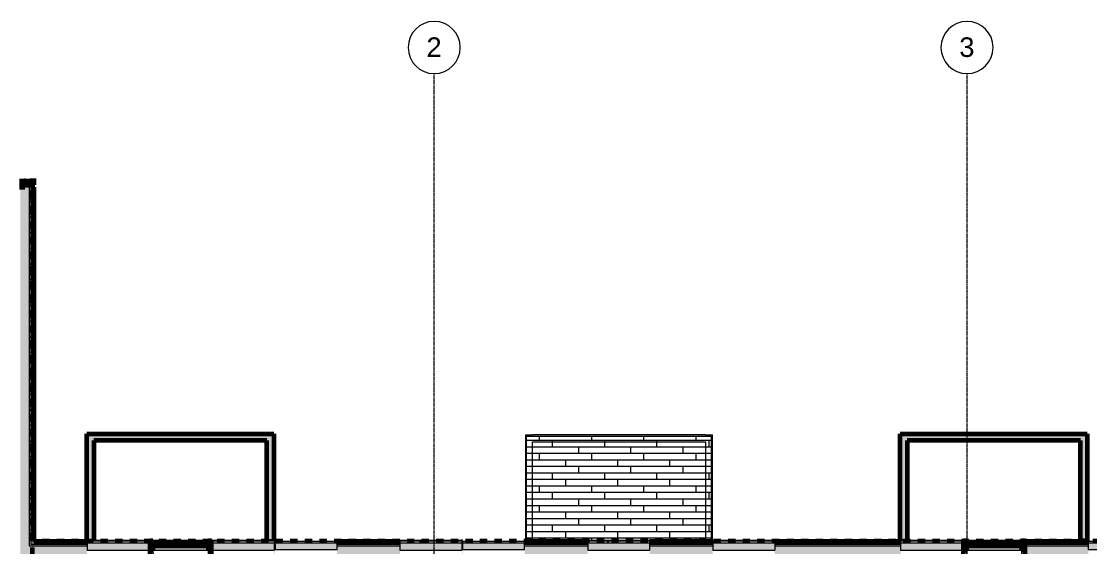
# Model space of a CAD drawing. Header units: inches. Extents: x -4061 to -1937, y 9836 to 11171.
# Drawn here: x -3408 to -2751, y 10848 to 11170 of the extents above; entities that cross this region are included whole.
import ezdxf

# ---------------------------------------------------------------- set-up
doc = ezdxf.new("R2010")
doc.units = ezdxf.units.IN
doc.header["$MEASUREMENT"] = 0
doc.linetypes.add('Dash 1_16_', pattern=[0.125, 0.0625, -0.0625])
doc.linetypes.add('Grid Line 1_2_', pattern=[0.875, 0.5, -0.125, 0.125, -0.125])
for name, color, linetype, lineweight in [('0-1', 7, 'Continuous', 5), ('0-2', 250, 'Continuous', 9), ('0-4', 165, 'Continuous', 5), ('A-FLOR-2', 7, 'Continuous', 18), ('A-FLOR-PATT-1', 251, 'Continuous', 9), ('A-GLAZ-1', 27, 'Continuous', 18), ('A-GLAZ-2', 7, 'Continuous', 18), ('A-GLAZ-3', 10, 'Continuous', 60), ('A-GLAZ-4', 135, 'Continuous', 18), ('A-GLAZ-5', 251, 'Continuous', 9), ('A-WALL-1', 8, 'Continuous', 5), ('A-WALL-2', 10, 'Continuous', 60), ('A-WALL-3', 7, 'Continuous', 18), ('A-WALL-4', 254, 'Continuous', 5), ('A-WALL-5', 23, 'Continuous', 18), ('A-WALL-6', 243, 'Continuous', 5), ('A-WALL-PATT-2', 253, 'Continuous', 9), ('C-PROP-LINE-2', 91, 'Dash 1_16_', 60), ('S-GRID-1', 1, 'Grid Line 1_2_', 9), ('S-GRID-IDEN', 1, 'Continuous', 9), ('S-GRID-IDEN-1', 147, 'Continuous', 9)]:
    doc.layers.add(name, color=color, linetype=linetype, lineweight=lineweight)
doc.styles.add('Arial', font='arial.ttf', dxfattribs={"height": 12})
pattern_1 = [(0, (-88.066, -241.96), (0, 3.199), []), (315, (-88.066, -241.96), (3.19895108, 0), [4.524, -4.524]), (45, (-88.066, -241.96), (3.19895108, 0), [4.524, -4.524])]
pattern_2 = [(161.57, (-87.746, -241.64), (-2.560496185, -0.000537386), [0, -18.214, 2.022, 0]), (18.43, (-88.386, -241.64), (-2.560496185, 0.000537386), [0, -18.214, 2.022, 0]), (108.43, (-87.746, -241.64), (1.27922091, -6.400876726), [6.07, -14.166]), (71.57, (-88.386, -241.64), (1.27922091, 6.400876726), [6.07, -14.166])]
pattern_3 = [(0, (25.74, 1.51), (-38.4, -120.38), [0.392, -38.007]), (0, (25.74, 1.12), (-38.4, -120.38), [0.392, -38.007]), (0, (25.74, -14.85), (-38.4, -120.38), [0.392, -38.007]), (0, (25.74, -15.24), (-38.4, -120.38), [0.392, -38.007]), (0, (25.74, -31.2), (-38.4, -120.38), [0.393, -38.008]), (0, (25.74, -31.6), (-38.4, -120.38), [0.393, -38.008]), (0, (25.74, -47.56), (-38.4, -120.38), [0.393, -38.008]), (0, (25.74, -47.95), (-38.4, -120.38), [0.393, -38.008]), (0, (25.74, -63.92), (-38.4, -120.38), [0.393, -38.008]), (0, (25.74, -64.31), (-38.4, -120.38), [0.393, -38.008]), (0, (25.74, -80.28), (-38.4, -120.38), [0.393, -38.008]), (0, (25.74, -80.67), (-38.4, -120.38), [0.393, -38.008]), (0, (25.74, -96.63), (-38.4, -120.38), [0.393, -38.008]), (0, (25.74, -97.03), (-38.4, -120.38), [0.393, -38.008]), (0, (25.74, -112.99), (-38.4, -120.38), [0.392, -38.007]), (0, (25.74, -113.38), (-38.4, -120.38), [0.392, -38.007]), (0, (43.19, 1.51), (-38.4, -120.38), [0.393, -38.008]), (0, (43.19, 1.12), (-38.4, -120.38), [0.393, -38.008]), (0, (43.19, -14.85), (-38.4, -120.38), [0.393, -38.008]), (0, (43.19, -15.24), (-38.4, -120.38), [0.393, -38.008]), (0, (43.19, -31.2), (-38.4, -120.38), [0.393, -38.008]), (0, (43.19, -31.6), (-38.4, -120.38), [0.393, -38.008]), (0, (43.19, -47.56), (-38.4, -120.38), [0.393, -38.008]), (0, (43.19, -47.95), (-38.4, -120.38), [0.393, -38.008]), (0, (43.19, -63.92), (-38.4, -120.38), [0.393, -38.008]), (0, (43.19, -64.31), (-38.4, -120.38), [0.393, -38.008]), (0, (43.19, -80.28), (-38.4, -120.38), [0.393, -38.008]), (0, (43.19, -80.67), (-38.4, -120.38), [0.393, -38.008]), (0, (43.19, -96.63), (-38.4, -120.38), [0.393, -38.008]), (0, (43.19, -97.03), (-38.4, -120.38), [0.393, -38.008]), (0, (43.19, -112.99), (-38.4, -120.38), [0.392, -38.007]), (0, (43.19, -113.38), (-38.4, -120.38), [0.392, -38.007]), (0, (60.64, 1.51), (-38.4, -120.38), [0.392, -38.007]), (0, (60.64, 1.12), (-38.4, -120.38), [0.392, -38.007]), (0, (60.64, -14.85), (-38.4, -120.38), [0.392, -38.007]), (0, (60.64, -15.24), (-38.4, -120.38), [0.392, -38.007]), (0, (60.64, -31.2), (-38.4, -120.38), [0.392, -38.007]), (0, (60.64, -31.6), (-38.4, -120.38), [0.392, -38.007]), (0, (60.64, -47.56), (-38.4, -120.38), [0.392, -38.007]), (0, (60.64, -47.95), (-38.4, -120.38), [0.392, -38.007]), (0, (60.64, -63.92), (-38.4, -120.38), [0.392, -38.007]), (0, (60.64, -64.31), (-38.4, -120.38), [0.392, -38.007]), (0, (60.64, -80.28), (-38.4, -120.38), [0.392, -38.007]), (0, (60.64, -80.67), (-38.4, -120.38), [0.392, -38.007]), (0, (60.64, -96.63), (-38.4, -120.38), [0.392, -38.007]), (0, (60.64, -97.03), (-38.4, -120.38), [0.392, -38.007]), (0, (60.64, -112.99), (-38.4, -120.38), [0.392, -38.007]), (0, (60.64, -113.38), (-38.4, -120.38), [0.392, -38.007]), (270, (24, 4.063), (-38.4, -2e-15), [120, -0.375]), (270, (24.375, 4.063), (-38.4, -2e-15), [120, -0.375]), (270, (25.74, 1.51), (-38.4, -2e-15), [0.392, -119.982]), (270, (25.74, -14.848), (-38.4, -2e-15), [0.393, -119.983]), (270, (25.74, -31.206), (-38.4, -2e-15), [0.392, -119.982]), (270, (25.74, -47.563), (-38.4, -2e-15), [0.392, -119.982]), (270, (25.74, -63.92), (-38.4, -2e-15), [0.392, -119.982]), (270, (25.74, -80.277), (-38.4, -2e-15), [0.392, -119.982]), (270, (25.74, -96.634), (-38.4, -2e-15), [0.392, -119.982]), (270, (25.74, -112.99), (-38.4, -2e-15), [0.392, -119.982]), (270, (26.134, 1.51), (-38.4, -2e-15), [0.392, -119.982]), (270, (26.134, -14.848), (-38.4, -2e-15), [0.393, -119.983]), (270, (26.134, -31.206), (-38.4, -2e-15), [0.392, -119.982]), (270, (26.134, -47.563), (-38.4, -2e-15), [0.392, -119.982]), (270, (26.134, -63.92), (-38.4, -2e-15), [0.392, -119.982]), (270, (26.134, -80.277), (-38.4, -2e-15), [0.392, -119.982]), (270, (26.134, -96.634), (-38.4, -2e-15), [0.392, -119.982]), (270, (26.134, -112.99), (-38.4, -2e-15), [0.392, -119.982]), (270, (43.19, 1.51), (-38.4, -2e-15), [0.392, -119.982]), (270, (43.19, -14.848), (-38.4, -2e-15), [0.393, -119.983]), (270, (43.19, -31.206), (-38.4, -2e-15), [0.392, -119.982]), (270, (43.19, -47.563), (-38.4, -2e-15), [0.392, -119.982]), (270, (43.19, -63.92), (-38.4, -2e-15), [0.392, -119.982]), (270, (43.19, -80.277), (-38.4, -2e-15), [0.392, -119.982]), (270, (43.19, -96.634), (-38.4, -2e-15), [0.392, -119.982]), (270, (43.19, -112.99), (-38.4, -2e-15), [0.392, -119.982]), (270, (43.584, 1.51), (-38.4, -2e-15), [0.392, -119.982]), (270, (43.584, -14.848), (-38.4, -2e-15), [0.393, -119.983]), (270, (43.584, -31.206), (-38.4, -2e-15), [0.392, -119.982]), (270, (43.584, -47.563), (-38.4, -2e-15), [0.392, -119.982]), (270, (43.584, -63.92), (-38.4, -2e-15), [0.392, -119.982]), (270, (43.584, -80.277), (-38.4, -2e-15), [0.392, -119.982]), (270, (43.584, -96.634), (-38.4, -2e-15), [0.392, -119.982]), (270, (43.584, -112.99), (-38.4, -2e-15), [0.392, -119.982]), (270, (60.64, 1.51), (-38.4, -2e-15), [0.392, -119.982]), (270, (60.64, -14.848), (-38.4, -2e-15), [0.392, -119.982]), (270, (60.64, -31.206), (-38.4, -2e-15), [0.392, -119.982]), (270, (60.64, -47.563), (-38.4, -2e-15), [0.392, -119.982]), (270, (60.64, -63.92), (-38.4, -2e-15), [0.392, -119.982]), (270, (60.64, -80.277), (-38.4, -2e-15), [0.392, -119.982]), (270, (60.64, -96.634), (-38.4, -2e-15), [0.392, -119.982]), (270, (60.64, -112.99), (-38.4, -2e-15), [0.392, -119.982]), (270, (61.034, 1.51), (-38.4, -2e-15), [0.392, -119.982]), (270, (61.034, -14.848), (-38.4, -2e-15), [0.392, -119.982]), (270, (61.034, -31.206), (-38.4, -2e-15), [0.392, -119.982]), (270, (61.034, -47.563), (-38.4, -2e-15), [0.392, -119.982]), (270, (61.034, -63.92), (-38.4, -2e-15), [0.392, -119.982]), (270, (61.034, -80.277), (-38.4, -2e-15), [0.392, -119.982]), (270, (61.034, -96.634), (-38.4, -2e-15), [0.392, -119.982]), (270, (61.034, -112.99), (-38.4, -2e-15), [0.392, -119.982]), (180, (62.4, 4.44), (-38.4, -120.38), [38.025, -0.375]), (180, (62.4, 4.06), (-38.4, -120.38), [38.025, -0.375])]

# ---------------------------------------------------------------- blocks, each defined once
blk = doc.blocks.new('_THE_ WINDOW _ DOOR - Door - 2nd Floor-2113393-ENLARGED RCP - 2ND FLOOR PLAN - WEST')
at = {"layer": 'A-GLAZ-1'}
h = blk.add_hatch(color=256, dxfattribs=at)
h.paths.add_polyline_path([(-19.0125, -1.0625), (-17.0125, -1.0625), (-17.0125, 4.9375), (-19.0125, 4.9375), (-19.0125, 1.4231)], flags=0)
h.paths.add_polyline_path([(19.0125, -1.0625), (19.0125, 4.9375), (17.0125, 4.9375), (17.0125, -1.0625)], flags=0)
h = blk.add_hatch(color=256, dxfattribs=at)
h.paths.add_polyline_path([(-17.0125, -1.0625), (17.0125, -1.0625), (17.0125, 1.4375), (-17.0125, 1.4231)], flags=0)
h.paths.add_polyline_path([(17.0125, 3.4375), (17.0125, 4.9375), (-17.0125, 4.9375), (-17.0125, 3.4375)], flags=0)
blk.add_hatch(color=256, dxfattribs=at).paths.add_polyline_path([(17.0125, 1.4375), (17.0125, 3.4375), (-17.0125, 3.4375), (-17.0125, 1.4375)], flags=0)
at = {"layer": 'A-GLAZ-2'}
for p, q in [((17.0125, 4.9375), (-17.0125, 4.9375)), ((-17.0125, -1.0625), (17.0125, -1.0625)), ((17.0125, -35.0875), (17.0125, -1.0625))]:
    blk.add_line(p, q, dxfattribs=at)
blk.add_arc((17.0125, -1.0625), 34.025, 180, 270, dxfattribs=at)
at = {"layer": 'A-GLAZ-3'}
for p, q in [((-19.0125, 4.4375), (-19.0125, 4.9375)), ((-19.0125, 4.9375), (-17.0125, 4.9375)), ((-17.0125, 4.9375), (-17.0125, -1.0625)), ((-17.0125, 3.4375), (17.0125, 3.4375)), ((-17.0125, 1.4375), (-17.0125, 3.4375)), ((-17.0125, 2.9375), (17.0125, 2.9375)), ((-17.0125, 1.9375), (-17.0125, 2.9375)), ((17.0125, 1.9375), (-17.0125, 1.9375)), ((17.0125, 1.4375), (-17.0125, 1.4375)), ((17.0125, -1.0625), (17.0125, 4.9375)), ((17.0125, 4.9375), (19.0125, 4.9375)), ((17.0125, 3.4375), (17.0125, 1.4375)), ((17.0125, 2.9375), (17.0125, 1.9375)), ((19.0125, 4.9375), (19.0125, 4.4375)), ((-17.0125, -1.0625), (-19.0125, -1.0625)), ((19.0125, -1.0625), (17.0125, -1.0625))]:
    blk.add_line(p, q, dxfattribs=at)
blk = doc.blocks.new('_THE_ WINDOW _ DOOR - hvac panel - 2nd floor-2113876-ENLARGED RCP - 2ND FLOOR PLAN - WEST')
at = {"layer": 'A-GLAZ-4'}
blk.add_hatch(color=256, dxfattribs=at).paths.add_polyline_path([(-19.0125, 1.6875), (-19.0125, -0.5625), (19.0125, -0.5625), (19.0125, 3.4375), (-19.0125, 3.4375)], flags=0)
at = {"layer": 'A-GLAZ-5'}
h = blk.add_hatch(dxfattribs=at)
h.set_pattern_fill('FP_6', color=256, style=0, pattern_type=2)
h.set_pattern_definition([(0, (41.062, 4.438), (1, -1), [0.5, -1.5]), (270, (41.312, 4.687), (-1, -1), [0.5, -1.5])])
h.paths.add_polyline_path([(-19.0125, 3.4375), (19.0125, 3.4375), (19.0125, 4.4375), (-19.0125, 4.4375)], flags=0)
at = {"layer": 'A-GLAZ-2'}
for p, q in [((-19.0125, 4.4375), (-19.0125, 3.4375)), ((-19.0125, 4.4375), (19.0125, 4.4375)), ((-19.0125, 3.4375), (19.0125, 3.4375)), ((-19.0125, 3.4375), (-19.0125, -0.5625)), ((19.0125, 4.4375), (19.0125, 3.4375)), ((19.0125, -0.5625), (19.0125, 3.4375)), ((-19.0125, -0.5625), (19.0125, -0.5625))]:
    blk.add_line(p, q, dxfattribs=at)
blk = doc.blocks.new('_THE_ WINDOW _ DOOR - Window - 2nd Floor-2113388-ENLARGED RCP - 2ND FLOOR PLAN - WEST')
at = {"layer": 'A-GLAZ-1'}
h = blk.add_hatch(color=256, dxfattribs=at)
h.paths.add_polyline_path([(-19.0125, 3.4375), (-19.0125, -1.0625), (19.0125, -1.0625), (19.0125, 3.4375)], flags=0)
h.paths.add_polyline_path([(-19.0125, 4.625), (-19.0125, 4.4375), (19.0125, 4.4375), (19.0125, 4.9375), (-19.0125, 4.9375)], flags=0)
at = {"layer": 'A-GLAZ-5'}
h = blk.add_hatch(dxfattribs=at)
h.set_pattern_fill('FP_7', color=256, style=0, pattern_type=2)
h.set_pattern_definition(pattern_3)
h.paths.add_polyline_path([(-19.0125, 4.4375), (-19.0125, 3.4375), (19.0125, 3.4375), (19.0125, 4.4375)], flags=0)
at = {"layer": 'A-GLAZ-2'}
for p, q in [((19.0125, 4.9375), (-19.0125, 4.9375)), ((-19.0125, 4.9375), (-19.0125, 4.4375)), ((19.0125, 4.4375), (-19.0125, 4.4375)), ((-19.0125, 4.4375), (-19.0125, 3.4375)), ((-19.0125, 3.4375), (-19.0125, -1.0625)), ((-19.0125, 3.4375), (19.0125, 3.4375)), ((19.0125, 4.9375), (19.0125, 4.4375)), ((19.0125, 4.4375), (19.0125, 3.4375)), ((19.0125, 3.4375), (19.0125, -1.0625)), ((-19.0125, -1.0625), (19.0125, -1.0625))]:
    blk.add_line(p, q, dxfattribs=at)
blk = doc.blocks.new('_THE_ WINDOW _ DOOR - Window - 2nd Floor-V25-ENLARGED RCP - 2ND FLOOR PLAN - WEST')
at = {"layer": 'A-GLAZ-1'}
h = blk.add_hatch(color=256, dxfattribs=at)
h.paths.add_polyline_path([(19.01, -1.06), (19.01, 3.44), (13.72, 3.44), (13.72, -1.06)], flags=0)
h.paths.add_polyline_path([(19.01, 4.94), (13.72, 4.94), (13.72, 4.44), (19.01, 4.44)], flags=0)
at = {"layer": 'A-GLAZ-5'}
h = blk.add_hatch(dxfattribs=at)
h.set_pattern_fill('FP_7', color=256, style=0, pattern_type=2)
h.set_pattern_definition(pattern_3)
h.paths.add_polyline_path([(19.01, 4.44), (13.72, 4.44), (13.72, 3.44), (19.01, 3.44), (19.01, 4.19)], flags=0)
at = {"layer": 'A-GLAZ-2'}
for p, q in [((19.01, 4.94), (13.72, 4.94)), ((19.01, 4.44), (13.72, 4.44)), ((13.72, 3.44), (19.01, 3.44)), ((19.01, 4.94), (19.01, 4.44)), ((19.01, 4.44), (19.01, 3.44)), ((19.01, 3.44), (19.01, -1.06)), ((13.72, -1.06), (19.01, -1.06))]:
    blk.add_line(p, q, dxfattribs=at)
blk = doc.blocks.new('Grid - Grid Head - Circle-50561-ENLARGED RCP - 2ND FLOOR PLAN - WEST')
at = {"layer": 'S-GRID-IDEN-1'}
for start, end in [(360, 180), (180, 360)]:
    blk.add_arc((0, 0), 0.25, start, end, dxfattribs=at)
blk = doc.blocks.new('CTR - 1st Phase - Shell_rvt-1-ENLARGED RCP - 2ND FLOOR PLAN - WEST')
at = {"layer": 'A-FLOR-PATT-1'}
h = blk.add_hatch(dxfattribs=at)
h.set_pattern_fill('FP_16', color=256, style=0, pattern_type=2)
h.set_pattern_definition([(0, (20222.163, -10966.566), (0, -4), []), (270, (20222.163, -10966.566), (-8, -8), [4, -28]), (270, (20238.163, -10970.566), (-8, -8), [4, -28])])
h.paths.add_polyline_path([(-3022.11, 10851.39), (-2984.27, 10851.39), (-2984.27, 10915.89), (-3097.6, 10915.89), (-3097.6, 10851.39), (-3060.14, 10851.39), (-3060.14, 10851.89), (-3022.11, 10851.89)], flags=0)
at = {"layer": 'A-WALL-1'}
for points in [[(-3405.55, 11068.59), (-3405.55, 11073.88), (-3408.92, 11073.88), (-3408.92, 11068.59), (-3408.3, 11068.59)], [(-3401.8, 10851.14), (-3400.3, 10851.14), (-3400.3, 11068.59), (-3401.8, 11068.59), (-3401.8, 10851.39)]]:
    blk.add_hatch(color=256, dxfattribs=at).paths.add_polyline_path(points, flags=0)
h = blk.add_hatch(color=256, dxfattribs=at)
h.paths.add_polyline_path([(-3380.9, 10849.64), (-3367.34, 10849.64), (-3367.34, 10851.14), (-3401.8, 10851.14), (-3401.8, 10849.64), (-3400.05, 10849.64)], flags=0)
h.paths.add_polyline_path([(-3328.94, 10849.64), (-3328.94, 10851.14), (-3329.31, 10851.14), (-3329.31, 10849.64)], flags=0)
h.paths.add_polyline_path([(-3060.14, 10849.64), (-3060.14, 10851.14), (-3098.91, 10851.14), (-3098.91, 10849.64), (-3094.1, 10849.64)], flags=0)
h.paths.add_polyline_path([(-3213.92, 10849.64), (-3175.34, 10849.64), (-3175.34, 10851.14), (-3213.92, 10851.14), (-3213.92, 10850.39)], flags=0)
h.paths.add_polyline_path([(-3137.31, 10849.64), (-3136.94, 10849.64), (-3136.94, 10851.14), (-3137.31, 10851.14), (-3137.31, 10850.39)], flags=0)
h.paths.add_polyline_path([(-3251.95, 10849.64), (-3251.95, 10851.14), (-3252.51, 10851.14), (-3252.51, 10849.64)], flags=0)
h.paths.add_polyline_path([(-2599.71, 10849.64), (-2599.34, 10849.64), (-2599.34, 10851.14), (-2599.71, 10851.14), (-2599.71, 10850.39)], flags=0)
h.paths.add_polyline_path([(-3022.11, 10849.64), (-2983.34, 10849.64), (-2983.34, 10851.14), (-3022.11, 10851.14), (-3022.11, 10850.39)], flags=0)
h.paths.add_polyline_path([(-2868.14, 10849.64), (-2868.14, 10851.14), (-2945.31, 10851.14), (-2945.31, 10849.64)], flags=0)
h.paths.add_polyline_path([(-2561.31, 10849.64), (-2484.14, 10849.64), (-2484.14, 10851.14), (-2561.31, 10851.14), (-2561.31, 10850.39)], flags=0)
h.paths.add_polyline_path([(-2177.94, 10849.64), (-2176.94, 10849.64), (-2176.94, 10851.14), (-2254.11, 10851.14), (-2254.11, 10849.64), (-2185.24, 10849.64)], flags=0)
h.paths.add_polyline_path([(-2445.74, 10849.64), (-2445.74, 10851.14), (-2446.11, 10851.14), (-2446.11, 10849.64)], flags=0)
h.paths.add_polyline_path([(-2637.74, 10849.64), (-2637.74, 10851.14), (-2676.51, 10851.14), (-2676.51, 10849.64)], flags=0)
h.paths.add_polyline_path([(-2830.11, 10849.64), (-2829.74, 10849.64), (-2829.74, 10851.14), (-2830.11, 10851.14), (-2830.11, 10850.39)], flags=0)
h.paths.add_polyline_path([(-3290.54, 10849.64), (-3290.54, 10851.14), (-3290.91, 10851.14), (-3290.91, 10849.64)], flags=0)
h.paths.add_polyline_path([(-2292.14, 10849.64), (-2292.14, 10851.14), (-2330.91, 10851.14), (-2330.91, 10849.64), (-2307.87, 10849.64)], flags=0)
h.paths.add_polyline_path([(-2752.94, 10849.64), (-2752.94, 10851.14), (-2791.71, 10851.14), (-2791.71, 10849.64), (-2754.25, 10849.64)], flags=0)
h.paths.add_polyline_path([(-2368.94, 10849.64), (-2368.94, 10851.14), (-2407.71, 10851.14), (-2407.71, 10849.64), (-2369.18, 10849.64)], flags=0)
h.paths.add_polyline_path([(-2138.91, 10849.64), (-2138.54, 10849.64), (-2138.54, 10851.14), (-2138.91, 10851.14), (-2138.91, 10849.89)], flags=0)
h.paths.add_polyline_path([(-2714.91, 10849.64), (-2714.54, 10849.64), (-2714.54, 10851.14), (-2714.91, 10851.14), (-2714.91, 10850.39)], flags=0)
h.paths.add_polyline_path([(-2100.51, 10849.64), (-2069.67, 10849.64), (-2069.67, 10851.14), (-2100.51, 10851.14), (-2100.51, 10849.89)], flags=0)
at = {"layer": 'A-WALL-3'}
for points in [[(-3253.45, 10852.33), (-3253.45, 10916.64), (-3256.95, 10916.64), (-3256.95, 10852.33)], [(-2757.75, 10852.33), (-2754.25, 10852.33), (-2754.25, 10916.64), (-2757.75, 10916.64), (-2757.75, 10913.14)]]:
    blk.add_hatch(color=256, dxfattribs=at).paths.add_polyline_path(points, flags=0)
at = {"layer": 'A-WALL-4'}
for points in [[(-3400.05, 10851.39), (-3400.05, 11068.59), (-3400.3, 11068.59), (-3400.3, 10851.39)], [(-3363.27, 10852.33), (-3363.27, 10916.64), (-3366.77, 10916.64), (-3366.77, 10852.33)], [(-3350.24, 10913.14), (-3256.95, 10913.14), (-3256.95, 10916.64), (-3363.27, 10916.64), (-3363.27, 10913.14)], [(-2867.57, 10852.33), (-2864.07, 10852.33), (-2864.07, 10916.64), (-2867.57, 10916.64)], [(-2859.71, 10913.14), (-2757.75, 10913.14), (-2757.75, 10916.64), (-2864.07, 10916.64), (-2864.07, 10913.14)]]:
    blk.add_hatch(color=256, dxfattribs=at).paths.add_polyline_path(points, flags=0)
h = blk.add_hatch(color=256, dxfattribs=at)
h.paths.add_polyline_path([(-3328.94, 10851.14), (-3328.94, 10851.39), (-3329.31, 10851.39), (-3329.31, 10851.14)], flags=0)
h.paths.add_polyline_path([(-3367.34, 10851.14), (-3367.34, 10851.39), (-3400.3, 10851.39), (-3400.3, 10851.14), (-3367.52, 10851.14)], flags=0)
h.paths.add_polyline_path([(-3136.94, 10851.14), (-3136.94, 10851.39), (-3137.31, 10851.39), (-3137.31, 10851.14)], flags=0)
h.paths.add_polyline_path([(-3098.91, 10851.14), (-3060.14, 10851.14), (-3060.14, 10851.39), (-3098.91, 10851.39)], flags=0)
h.paths.add_polyline_path([(-2983.34, 10851.14), (-2983.34, 10851.39), (-3022.11, 10851.39), (-3022.11, 10851.14), (-2983.52, 10851.14)], flags=0)
h.paths.add_polyline_path([(-2868.14, 10851.14), (-2868.14, 10851.39), (-2945.31, 10851.39), (-2945.31, 10851.14)], flags=0)
h.paths.add_polyline_path([(-3213.92, 10851.14), (-3175.34, 10851.14), (-3175.34, 10851.39), (-3213.92, 10851.39)], flags=0)
h.paths.add_polyline_path([(-2829.74, 10851.14), (-2829.74, 10851.39), (-2830.11, 10851.39), (-2830.11, 10851.14)], flags=0)
h.paths.add_polyline_path([(-2676.51, 10851.14), (-2637.74, 10851.14), (-2637.74, 10851.39), (-2676.51, 10851.39)], flags=0)
h.paths.add_polyline_path([(-2185.24, 10851.14), (-2176.94, 10851.14), (-2176.94, 10851.39), (-2254.11, 10851.39), (-2254.11, 10851.14), (-2215.71, 10851.14)], flags=0)
h.paths.add_polyline_path([(-3251.95, 10851.14), (-3251.95, 10851.39), (-3252.51, 10851.39), (-3252.51, 10851.14)], flags=0)
h.paths.add_polyline_path([(-2522.75, 10851.14), (-2484.14, 10851.14), (-2484.14, 10851.39), (-2561.31, 10851.39), (-2561.31, 10851.14), (-2523.47, 10851.14)], flags=0)
h.paths.add_polyline_path([(-2599.34, 10851.14), (-2599.34, 10851.39), (-2599.71, 10851.39), (-2599.71, 10851.14)], flags=0)
h.paths.add_polyline_path([(-3290.91, 10851.14), (-3290.54, 10851.14), (-3290.54, 10851.39), (-3290.91, 10851.39)], flags=0)
h.paths.add_polyline_path([(-2407.71, 10851.14), (-2368.94, 10851.14), (-2368.94, 10851.39), (-2407.71, 10851.39)], flags=0)
h.paths.add_polyline_path([(-2307.87, 10851.14), (-2292.14, 10851.14), (-2292.14, 10851.39), (-2330.91, 10851.39), (-2330.91, 10851.14), (-2326.29, 10851.14)], flags=0)
h.paths.add_polyline_path([(-2072.17, 10851.14), (-2068.17, 10851.14), (-2068.18, 10851.39), (-2100.51, 10851.39), (-2100.51, 10851.14), (-2076.8, 10851.14)], flags=0)
h.paths.add_polyline_path([(-2753.5, 10851.14), (-2752.94, 10851.14), (-2752.94, 10851.39), (-2791.71, 10851.39), (-2791.71, 10851.14), (-2754.25, 10851.14)], flags=0)
h.paths.add_polyline_path([(-2714.54, 10851.14), (-2714.54, 10851.39), (-2714.91, 10851.39), (-2714.91, 10851.14)], flags=0)
h.paths.add_polyline_path([(-2445.74, 10851.14), (-2445.74, 10851.39), (-2446.11, 10851.39), (-2446.11, 10851.14)], flags=0)
h.paths.add_polyline_path([(-2138.91, 10851.14), (-2138.54, 10851.14), (-2138.54, 10851.39), (-2138.91, 10851.39)], flags=0)
at = {"layer": 'A-WALL-5'}
for points in [[(-3367.52, 10851.58), (-3367.34, 10851.58), (-3367.34, 10851.89), (-3363.27, 10851.89), (-3363.27, 10852.33), (-3366.77, 10852.33), (-3366.77, 10917.39), (-3367.52, 10917.39), (-3367.52, 10851.89)], [(-3366.77, 10916.64), (-3253.45, 10916.64), (-3253.46, 10917.39), (-3366.77, 10917.39)], [(-2868.14, 10851.58), (-2868.14, 10851.89), (-2864.07, 10851.89), (-2864.07, 10852.33), (-2867.57, 10852.33), (-2867.57, 10917.39), (-2868.32, 10917.39), (-2868.32, 10851.58)], [(-2757.75, 10916.64), (-2754.25, 10916.64), (-2754.26, 10917.39), (-2867.57, 10917.39), (-2867.57, 10916.64), (-2798.4, 10916.64)]]:
    blk.add_hatch(color=256, dxfattribs=at).paths.add_polyline_path(points, flags=0)
at = {"layer": 'A-WALL-6'}
for points in [[(-3254.51, 10851.89), (-3252.7, 10851.89), (-3252.7, 10917.39), (-3253.45, 10917.39), (-3253.45, 10852.33), (-3256.95, 10852.33), (-3256.95, 10851.89), (-3254.91, 10851.89)], [(-3098.35, 10851.39), (-3097.6, 10851.39), (-3097.6, 10915.89), (-3094.1, 10915.89), (-3094.1, 10916.64), (-3098.35, 10916.64)], [(-2987.77, 10915.89), (-2987.77, 10916.64), (-3094.1, 10916.64), (-3094.1, 10915.89)], [(-2983.52, 10851.39), (-2983.52, 10916.64), (-2987.77, 10916.64), (-2987.77, 10915.89), (-2984.27, 10915.89), (-2984.27, 10851.39), (-2983.56, 10851.39)], [(-2757.75, 10851.58), (-2753.5, 10851.58), (-2753.5, 10917.39), (-2754.25, 10917.39), (-2754.25, 10852.33), (-2757.75, 10852.33)]]:
    blk.add_hatch(color=256, dxfattribs=at).paths.add_polyline_path(points, flags=0)
at = {"layer": 'A-WALL-PATT-2'}
h = blk.add_hatch(dxfattribs=at)
h.set_pattern_fill('FP_4', color=256, style=0, pattern_type=2)
h.set_pattern_definition(pattern_2)
h.paths.add_polyline_path([(-3408.3, 10848.64), (-3402.8, 10848.64), (-3402.8, 11068.59), (-3408.3, 11068.59), (-3408.3, 10849.25)], flags=0)
h = blk.add_hatch(dxfattribs=at)
h.set_pattern_fill('FP_3', color=256, style=0, pattern_type=2)
h.set_pattern_definition(pattern_1)
h.paths.add_polyline_path([(-3402.8, 10849.64), (-3401.8, 10849.64), (-3401.8, 11068.59), (-3402.8, 11068.59), (-3402.8, 10849.67)], flags=0)
h = blk.add_hatch(dxfattribs=at)
h.set_pattern_fill('FP_4', color=256, style=0, pattern_type=2)
h.set_pattern_definition(pattern_2)
h.paths.add_polyline_path([(-3328.94, 10843.14), (-3328.94, 10848.64), (-3329.31, 10848.64), (-3329.31, 10843.14)], flags=0)
h.paths.add_polyline_path([(-3201.32, 10843.14), (-3175.34, 10843.14), (-3175.34, 10848.64), (-3213.92, 10848.64), (-3213.92, 10843.14), (-3207.32, 10843.14), (-3207.32, 10843.51), (-3201.32, 10843.51)], flags=0)
h.paths.add_polyline_path([(-3136.94, 10843.14), (-3136.94, 10848.64), (-3137.31, 10848.64), (-3137.31, 10843.14)], flags=0)
h.paths.add_polyline_path([(-3098.91, 10843.14), (-3060.14, 10843.14), (-3060.14, 10848.64), (-3098.91, 10848.64), (-3098.91, 10846.39)], flags=0)
h.paths.add_polyline_path([(-3290.54, 10843.14), (-3290.54, 10848.64), (-3290.91, 10848.64), (-3290.91, 10843.14)], flags=0)
h.paths.add_polyline_path([(-2932.4, 10843.14), (-2918.07, 10843.14), (-2918.07, 10843.41), (-2914.57, 10843.41), (-2914.57, 10843.14), (-2868.14, 10843.14), (-2868.14, 10848.64), (-2945.31, 10848.64), (-2945.31, 10843.14)], flags=0)
h.paths.add_polyline_path([(-2599.34, 10843.14), (-2599.34, 10848.64), (-2599.71, 10848.64), (-2599.71, 10843.14)], flags=0)
h.paths.add_polyline_path([(-2561.31, 10843.14), (-2514.87, 10843.14), (-2514.87, 10843.51), (-2511.37, 10843.51), (-2511.37, 10843.14), (-2484.14, 10843.14), (-2484.14, 10848.64), (-2561.31, 10848.64), (-2561.31, 10845.89)], flags=0)
h.paths.add_polyline_path([(-3375.33, 10843.14), (-3367.34, 10843.14), (-3367.34, 10848.64), (-3408.3, 10848.64), (-3408.3, 10843.41), (-3402.92, 10843.41), (-3402.92, 10843.14), (-3380.9, 10843.14)], flags=0)
h.paths.add_polyline_path([(-2446.11, 10843.14), (-2445.74, 10843.14), (-2445.74, 10848.64), (-2446.11, 10848.64), (-2446.11, 10845.89)], flags=0)
h.paths.add_polyline_path([(-2752.94, 10843.14), (-2752.94, 10848.64), (-2791.71, 10848.64), (-2791.71, 10843.14), (-2767.74, 10843.14)], flags=0)
h.paths.add_polyline_path([(-2983.34, 10843.14), (-2983.34, 10848.64), (-3022.11, 10848.64), (-3022.11, 10843.14)], flags=0)
h.paths.add_polyline_path([(-2076.17, 10843.14), (-2076.17, 10848.64), (-2100.51, 10848.64), (-2100.51, 10843.14), (-2076.8, 10843.14)], flags=0)
h.paths.add_polyline_path([(-2830.11, 10843.14), (-2829.74, 10843.14), (-2829.74, 10848.64), (-2830.11, 10848.64), (-2830.11, 10845.89)], flags=0)
h.paths.add_polyline_path([(-2369.18, 10843.14), (-2368.94, 10843.14), (-2368.94, 10848.64), (-2407.71, 10848.64), (-2407.71, 10843.14), (-2390, 10843.14)], flags=0)
h.paths.add_polyline_path([(-2676.51, 10843.14), (-2637.74, 10843.14), (-2637.74, 10848.64), (-2676.51, 10848.64), (-2676.51, 10846.39)], flags=0)
h.paths.add_polyline_path([(-2292.14, 10843.14), (-2292.14, 10848.64), (-2330.91, 10848.64), (-2330.91, 10843.14), (-2292.95, 10843.14)], flags=0)
h.paths.add_polyline_path([(-2254.11, 10843.14), (-2176.94, 10843.14), (-2176.94, 10848.64), (-2254.11, 10848.64), (-2254.11, 10848.37)], flags=0)
h.paths.add_polyline_path([(-2138.54, 10843.14), (-2138.54, 10848.64), (-2138.91, 10848.64), (-2138.91, 10843.14)], flags=0)
h.paths.add_polyline_path([(-3251.95, 10843.14), (-3251.95, 10848.64), (-3252.51, 10848.64), (-3252.51, 10843.14)], flags=0)
h.paths.add_polyline_path([(-2714.56, 10843.51), (-2714.54, 10843.51), (-2714.54, 10848.64), (-2714.91, 10848.64), (-2714.91, 10843.51)], flags=0)
h = blk.add_hatch(dxfattribs=at)
h.set_pattern_fill('FP_3', color=256, style=0, pattern_type=2)
h.set_pattern_definition(pattern_1)
h.paths.add_polyline_path([(-2714.54, 10848.64), (-2714.54, 10849.64), (-2714.91, 10849.64), (-2714.91, 10848.64)], flags=0)
h.paths.add_polyline_path([(-2076.17, 10848.64), (-2070.67, 10848.64), (-2070.67, 10849.64), (-2100.51, 10849.64), (-2100.51, 10848.64), (-2076.8, 10848.64)], flags=0)
h.paths.add_polyline_path([(-3402.8, 10848.64), (-3367.34, 10848.64), (-3367.34, 10849.64), (-3402.8, 10849.64)], flags=0)
h.paths.add_polyline_path([(-2791.71, 10848.64), (-2752.94, 10848.64), (-2752.94, 10849.64), (-2791.71, 10849.64)], flags=0)
h.paths.add_polyline_path([(-2138.54, 10848.64), (-2138.54, 10849.64), (-2138.91, 10849.64), (-2138.91, 10848.64)], flags=0)
h.paths.add_polyline_path([(-2637.74, 10848.64), (-2637.74, 10849.64), (-2676.51, 10849.64), (-2676.51, 10848.64)], flags=0)
h.paths.add_polyline_path([(-2176.94, 10848.64), (-2176.94, 10849.64), (-2254.11, 10849.64), (-2254.11, 10848.64), (-2185.24, 10848.64)], flags=0)
h.paths.add_polyline_path([(-3328.94, 10848.64), (-3328.94, 10849.64), (-3329.31, 10849.64), (-3329.31, 10848.64)], flags=0)
h.paths.add_polyline_path([(-3290.91, 10848.64), (-3290.54, 10848.64), (-3290.54, 10849.64), (-3290.91, 10849.64)], flags=0)
h.paths.add_polyline_path([(-3252.51, 10848.64), (-3251.95, 10848.64), (-3251.95, 10849.64), (-3252.51, 10849.64)], flags=0)
h.paths.add_polyline_path([(-2292.14, 10848.64), (-2292.14, 10849.64), (-2330.91, 10849.64), (-2330.91, 10848.64), (-2307.87, 10848.64)], flags=0)
h.paths.add_polyline_path([(-3213.92, 10848.64), (-3175.34, 10848.64), (-3175.34, 10849.64), (-3213.92, 10849.64)], flags=0)
h.paths.add_polyline_path([(-3136.94, 10848.64), (-3136.94, 10849.64), (-3137.31, 10849.64), (-3137.31, 10848.64)], flags=0)
h.paths.add_polyline_path([(-3098.91, 10848.64), (-3060.14, 10848.64), (-3060.14, 10849.64), (-3098.91, 10849.64)], flags=0)
h.paths.add_polyline_path([(-2368.94, 10848.64), (-2368.94, 10849.64), (-2407.71, 10849.64), (-2407.71, 10848.64), (-2369.18, 10848.64)], flags=0)
h.paths.add_polyline_path([(-2983.34, 10848.64), (-2983.34, 10849.64), (-3022.11, 10849.64), (-3022.11, 10848.64), (-2983.52, 10848.64)], flags=0)
h.paths.add_polyline_path([(-2484.14, 10848.64), (-2484.14, 10849.64), (-2561.31, 10849.64), (-2561.31, 10848.64), (-2491.82, 10848.64)], flags=0)
h.paths.add_polyline_path([(-2445.74, 10848.64), (-2445.74, 10849.64), (-2446.11, 10849.64), (-2446.11, 10848.64)], flags=0)
h.paths.add_polyline_path([(-2599.34, 10848.64), (-2599.34, 10849.64), (-2599.71, 10849.64), (-2599.71, 10848.64)], flags=0)
h.paths.add_polyline_path([(-2945.31, 10848.64), (-2868.14, 10848.64), (-2868.14, 10849.64), (-2945.31, 10849.64)], flags=0)
h.paths.add_polyline_path([(-2830.11, 10848.64), (-2829.74, 10848.64), (-2829.74, 10849.64), (-2830.11, 10849.64)], flags=0)
at = {"layer": 'A-FLOR-2'}
for p, q in [((-3097.6, 10851.39), (-3097.6, 10915.89)), ((-3097.6, 10915.89), (-2984.27, 10915.89)), ((-2984.27, 10915.89), (-2984.27, 10851.39))]:
    blk.add_line(p, q, dxfattribs=at)
at = {"layer": 'A-WALL-2'}
for p, q in [((-3408.92, 11068.59), (-3405.55, 11068.59)), ((-3400.05, 11068.59), (-3400.05, 10851.39)), ((-3367.52, 10851.58), (-3367.52, 10917.39)), ((-3367.52, 10917.39), (-3366.77, 10917.39)), ((-3366.77, 10917.39), (-3363.27, 10917.39)), ((-3363.27, 10917.39), (-3256.95, 10917.39)), ((-3256.95, 10913.14), (-3363.27, 10913.14)), ((-3363.27, 10913.14), (-3363.27, 10852.33)), ((-3256.95, 10917.39), (-3253.45, 10917.39)), ((-3256.95, 10852.33), (-3256.95, 10913.14)), ((-3253.45, 10917.39), (-3252.7, 10917.39)), ((-3252.7, 10917.39), (-3252.7, 10851.89)), ((-2868.32, 10851.58), (-2868.32, 10917.39)), ((-2868.32, 10917.39), (-2867.57, 10917.39)), ((-2867.57, 10917.39), (-2864.07, 10917.39)), ((-2864.07, 10917.39), (-2757.75, 10917.39)), ((-2757.75, 10913.14), (-2864.07, 10913.14)), ((-2864.07, 10913.14), (-2864.07, 10852.33)), ((-2757.75, 10917.39), (-2754.25, 10917.39)), ((-2757.75, 10852.33), (-2757.75, 10913.14)), ((-2754.25, 10917.39), (-2753.5, 10917.39)), ((-2753.5, 10917.39), (-2753.5, 10851.58)), ((-3400.05, 10851.39), (-3367.34, 10851.39)), ((-3367.34, 10851.58), (-3367.52, 10851.58)), ((-3363.27, 10852.33), (-3363.27, 10851.89)), ((-3329.31, 10851.39), (-3328.94, 10851.39)), ((-3328.94, 10851.39), (-3328.94, 10842.51)), ((-3290.91, 10842.51), (-3290.91, 10851.39)), ((-3290.91, 10851.39), (-3290.54, 10851.39)), ((-3256.95, 10851.89), (-3256.95, 10852.33)), ((-3252.51, 10851.39), (-3251.95, 10851.39)), ((-3213.92, 10851.39), (-3175.34, 10851.39)), ((-3137.31, 10851.39), (-3136.94, 10851.39)), ((-3098.91, 10851.39), (-3060.14, 10851.39)), ((-3022.11, 10851.39), (-2983.34, 10851.39)), ((-2945.31, 10851.39), (-2868.14, 10851.39)), ((-2868.14, 10851.58), (-2868.32, 10851.58)), ((-2864.07, 10852.33), (-2864.07, 10851.89)), ((-2830.11, 10851.39), (-2829.74, 10851.39)), ((-2829.74, 10851.39), (-2829.74, 10842.51)), ((-2791.71, 10842.51), (-2791.71, 10851.39)), ((-2791.71, 10851.39), (-2752.94, 10851.39)), ((-2757.75, 10851.58), (-2757.75, 10852.33)), ((-2754.25, 10851.58), (-2757.75, 10851.58)), ((-2753.5, 10851.58), (-2754.25, 10851.58))]:
    blk.add_line(p, q, dxfattribs=at)
at = {"layer": 'A-WALL-3'}
for p, q in [((-3402.8, 11068.59), (-3402.8, 10851.39)), ((-3401.8, 11068.59), (-3401.8, 10851.39)), ((-3400.3, 11068.59), (-3400.3, 10851.39)), ((-3363.27, 10916.64), (-3366.77, 10916.64)), ((-3366.77, 10916.64), (-3366.77, 10852.33)), ((-3256.95, 10916.64), (-3363.27, 10916.64)), ((-3253.45, 10916.64), (-3256.95, 10916.64)), ((-3253.45, 10916.64), (-3253.45, 10852.33)), ((-3098.35, 10916.64), (-3098.35, 10851.39)), ((-3098.35, 10916.64), (-3094.1, 10916.64)), ((-2987.77, 10916.64), (-3094.1, 10916.64)), ((-2987.77, 10916.64), (-2983.52, 10916.64)), ((-2983.52, 10851.39), (-2983.52, 10916.64)), ((-2864.07, 10916.64), (-2867.57, 10916.64)), ((-2867.57, 10916.64), (-2867.57, 10852.33)), ((-2757.75, 10916.64), (-2864.07, 10916.64)), ((-2754.25, 10916.64), (-2757.75, 10916.64)), ((-2754.25, 10916.64), (-2754.25, 10852.33)), ((-3094.1, 10912.39), (-2987.77, 10912.39)), ((-3094.1, 10851.39), (-3094.1, 10912.39)), ((-2987.77, 10912.39), (-2987.77, 10851.39)), ((-3402.8, 10851.39), (-3402.8, 10849.64)), ((-3402.8, 10849.64), (-3402.8, 10848.64)), ((-3402.8, 10848.64), (-3367.34, 10848.64)), ((-3401.8, 10851.39), (-3401.8, 10851.14)), ((-3401.8, 10851.14), (-3401.8, 10849.64)), ((-3401.8, 10849.64), (-3367.34, 10849.64)), ((-3400.3, 10851.39), (-3400.3, 10851.14)), ((-3400.3, 10851.14), (-3367.34, 10851.14)), ((-3363.27, 10852.33), (-3366.77, 10852.33)), ((-3329.31, 10851.14), (-3328.94, 10851.14)), ((-3329.31, 10849.64), (-3328.94, 10849.64)), ((-3329.31, 10848.64), (-3328.94, 10848.64)), ((-3290.91, 10851.14), (-3290.54, 10851.14)), ((-3290.91, 10849.64), (-3290.54, 10849.64)), ((-3290.91, 10848.64), (-3290.54, 10848.64)), ((-3253.45, 10852.33), (-3256.95, 10852.33)), ((-3252.51, 10851.14), (-3251.95, 10851.14)), ((-3252.51, 10849.64), (-3251.95, 10849.64)), ((-3252.51, 10848.64), (-3251.95, 10848.64)), ((-3213.92, 10851.14), (-3175.34, 10851.14)), ((-3213.92, 10849.64), (-3175.34, 10849.64)), ((-3213.92, 10848.64), (-3175.34, 10848.64)), ((-3137.31, 10851.14), (-3136.94, 10851.14)), ((-3137.31, 10849.64), (-3136.94, 10849.64)), ((-3137.31, 10848.64), (-3136.94, 10848.64)), ((-3098.91, 10851.14), (-3060.14, 10851.14)), ((-3098.91, 10849.64), (-3060.14, 10849.64)), ((-3098.91, 10848.64), (-3060.14, 10848.64)), ((-3022.11, 10851.14), (-2983.34, 10851.14)), ((-3022.11, 10849.64), (-2983.34, 10849.64)), ((-3022.11, 10848.64), (-2983.34, 10848.64)), ((-2945.31, 10851.14), (-2868.14, 10851.14)), ((-2945.31, 10849.64), (-2868.14, 10849.64)), ((-2945.31, 10848.64), (-2868.14, 10848.64)), ((-2864.07, 10852.33), (-2867.57, 10852.33)), ((-2830.11, 10851.14), (-2829.74, 10851.14)), ((-2830.11, 10849.64), (-2829.74, 10849.64)), ((-2830.11, 10848.64), (-2829.74, 10848.64)), ((-2791.71, 10851.14), (-2752.94, 10851.14)), ((-2791.71, 10849.64), (-2752.94, 10849.64)), ((-2791.71, 10848.64), (-2752.94, 10848.64)), ((-2754.25, 10852.33), (-2757.75, 10852.33))]:
    blk.add_line(p, q, dxfattribs=at)
at = {"layer": 'S-GRID-1'}
for p, q in [((-3154.32, 9836.18), (-3154.32, 11138.35)), ((-2827.32, 9836.18), (-2827.32, 11138.35))]:
    blk.add_line(p, q, dxfattribs=at)
at = {"layer": '0-2', "rotation": 269.9999999999999}
blk.add_blockref('_THE_ WINDOW _ DOOR - Window - 2nd Floor-V25-ENLARGED RCP - 2ND FLOOR PLAN - WEST', (-3404.49, 11087.6), dxfattribs=at)
at = {"layer": '0-2'}
for name, p in [('_THE_ WINDOW _ DOOR - Window - 2nd Floor-2113388-ENLARGED RCP - 2ND FLOOR PLAN - WEST', (-3348.32, 10846.95)), ('_THE_ WINDOW _ DOOR - Door - 2nd Floor-2113393-ENLARGED RCP - 2ND FLOOR PLAN - WEST', (-3309.92, 10846.95)), ('_THE_ WINDOW _ DOOR - Window - 2nd Floor-2113388-ENLARGED RCP - 2ND FLOOR PLAN - WEST', (-3271.52, 10846.95)), ('_THE_ WINDOW _ DOOR - hvac panel - 2nd floor-2113876-ENLARGED RCP - 2ND FLOOR PLAN - WEST', (-3232.94, 10846.95)), ('_THE_ WINDOW _ DOOR - Window - 2nd Floor-2113388-ENLARGED RCP - 2ND FLOOR PLAN - WEST', (-3156.32, 10846.95)), ('_THE_ WINDOW _ DOOR - hvac panel - 2nd floor-2113876-ENLARGED RCP - 2ND FLOOR PLAN - WEST', (-3117.92, 10846.95)), ('_THE_ WINDOW _ DOOR - Window - 2nd Floor-2113388-ENLARGED RCP - 2ND FLOOR PLAN - WEST', (-3041.12, 10846.95)), ('_THE_ WINDOW _ DOOR - Window - 2nd Floor-2113388-ENLARGED RCP - 2ND FLOOR PLAN - WEST', (-2964.32, 10846.95)), ('_THE_ WINDOW _ DOOR - Window - 2nd Floor-2113388-ENLARGED RCP - 2ND FLOOR PLAN - WEST', (-2849.12, 10846.95)), ('_THE_ WINDOW _ DOOR - Door - 2nd Floor-2113393-ENLARGED RCP - 2ND FLOOR PLAN - WEST', (-2810.72, 10846.95)), ('_THE_ WINDOW _ DOOR - hvac panel - 2nd floor-2113876-ENLARGED RCP - 2ND FLOOR PLAN - WEST', (-2733.92, 10846.95))]:
    blk.add_blockref(name, p, dxfattribs=at)
at = {"layer": '0-4', "xscale": 63.99999999999997, "yscale": 63.99999999999997, "zscale": 63.99999999999997}
for p in [(-3154.32, 11154.35), (-2827.32, 11154.35)]:
    blk.add_blockref('Grid - Grid Head - Circle-50561-ENLARGED RCP - 2ND FLOOR PLAN - WEST', p, dxfattribs=at)
at = {"layer": 'S-GRID-IDEN', "char_height": 12, "width": 11.312, "attachment_point": 1, "style": 'Arial'}
for s, insert in [('2', (-3159.08, 11160.54)), ('3', (-2832.08, 11160.54))]:
    blk.add_mtext(s, dxfattribs=dict(at, insert=insert))
blk = doc.blocks.new('Family - ___-1870007-ENLARGED RCP - 2ND FLOOR PLAN - WEST')
at = {"layer": 'C-PROP-LINE-2'}
for p in [(-3400.05, 11073.88), (-2067.92, 10851.39)]:
    blk.add_line(p, (-3400.05, 10851.39), dxfattribs=at)
blk = doc.blocks.new('Family - ___-1870574-ENLARGED RCP - 2ND FLOOR PLAN - WEST')
at = {"layer": 'C-PROP-LINE-2'}
blk.add_line((-3401.05, 11073.88), (-3401.05, 10821.49), dxfattribs=at)

msp = doc.modelspace()

# ---------------------------------------------------------------- block references
at = {"layer": '0-1'}
msp.add_blockref('CTR - 1st Phase - Shell_rvt-1-ENLARGED RCP - 2ND FLOOR PLAN - WEST', (0, 0), dxfattribs=at)
at = {"layer": 'C-PROP-LINE-2'}
for name in ['Family - ___-1870007-ENLARGED RCP - 2ND FLOOR PLAN - WEST', 'Family - ___-1870574-ENLARGED RCP - 2ND FLOOR PLAN - WEST']:
    msp.add_blockref(name, (0, 0), dxfattribs=at)

doc.saveas('drawing.dxf')
